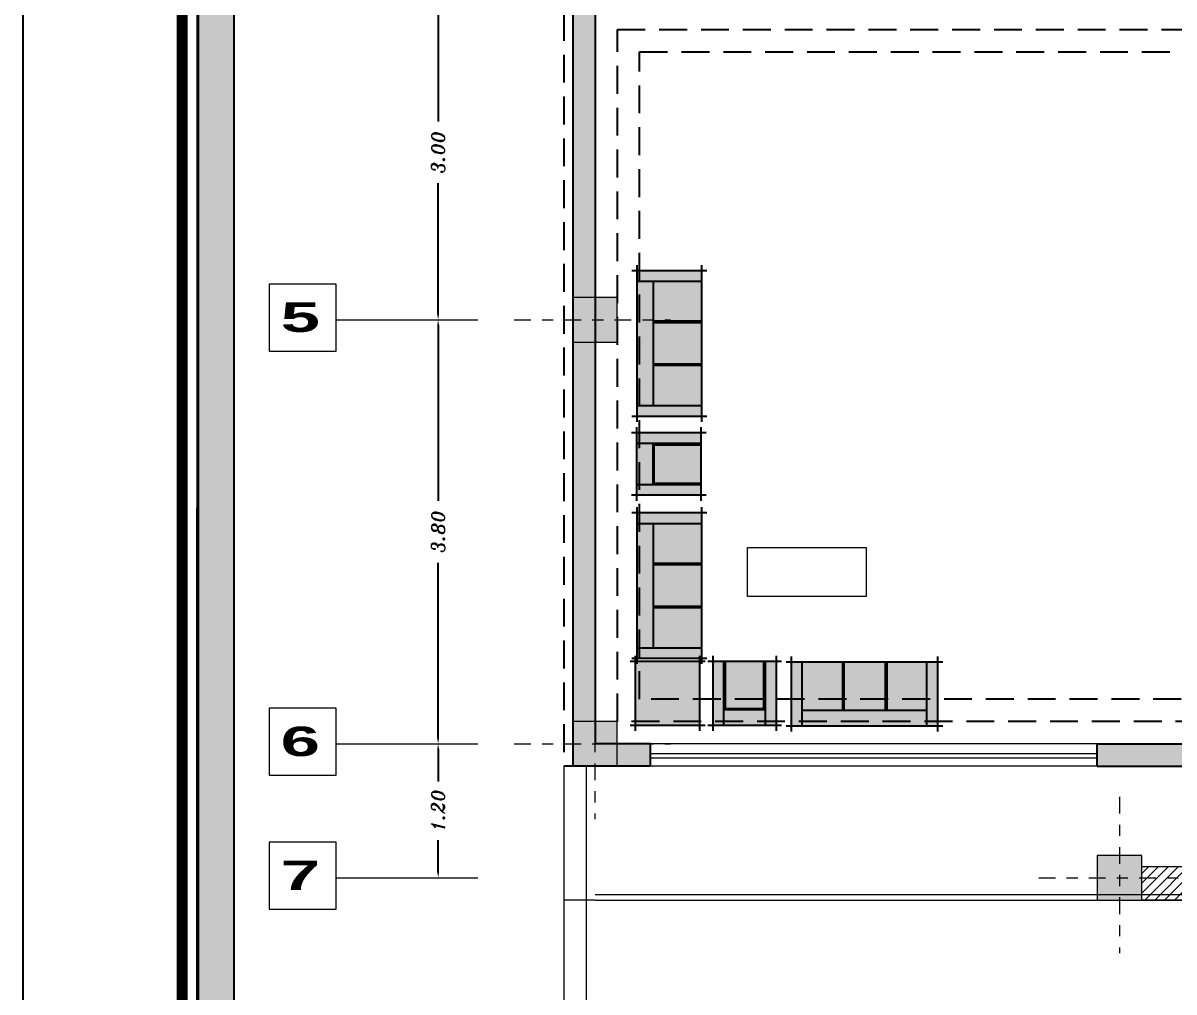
# Model space of a CAD drawing. Header units: inches. Extents: x 70 to 1974, y -315 to 363.
# Drawn here: x 100.28 to 110.59, y -232.47 to -223.78 of the extents above; entities that cross this region are included whole.
import ezdxf

# ---------------------------------------------------------------- set-up
doc = ezdxf.new("R2010")
doc.units = ezdxf.units.IN
doc.header["$MEASUREMENT"] = 0
doc.linetypes.add('DASHDOT', pattern=[1, 0.5, -0.25, 0, -0.25])
doc.linetypes.add('HIDDEN', pattern=[0.375, 0.25, -0.125])
for name, color, linetype, lineweight in [('3', 244, 'Continuous', 20), ('LAYER1', 8, 'Continuous', 9), ('WALL', 7, 'Continuous', 35)]:
    doc.layers.add(name, color=color, linetype=linetype, lineweight=lineweight)
for name, color, linetype in [('7', 7, 'Continuous'), ('fer', 8, 'Continuous'), ('HID', 5, 'HIDDEN'), ('MOBL', 251, 'Continuous')]:
    doc.layers.add(name, color=color, linetype=linetype)
doc.layers.add('AX', color=7, linetype='Continuous', lineweight=18, true_color=0xb7ad8f)
doc.styles.add('KH1', font='', dxfattribs={"width": 1.5})
doc.styles.add('STYLE3', font='italict.shx')
doc.styles.get('KH1').set_extended_font_data('Arial Black')
doc.dimstyles.new('mo', dxfattribs={"dimscale": 0.08, "dimtxt": 1.5, "dimasz": 0.6, "dimexe": 1, "dimexo": 1, "dimgap": 1, "dimtad": 0, "dimzin": 1, "dimdsep": 46, "dimtxsty": 'STYLE3', "dimcen": 2.5, "dimse1": 1, "dimse2": 1, "dimclrd": 1, "dimclre": 2, "dimclrt": 1, "dimadec": 0, "dimazin": 0, "dimtm": 1e-09, "dimtfac": 1, "dimtix": 1, "dimtmove": 0, "dimatfit": 1, "dimfxl": 0, "dimtolj": 1, "dimtzin": 0, "dimarcsym": 0})

# ---------------------------------------------------------------- blocks, each defined once
blk = doc.blocks.new('k1')
at = {"true_color": 0x636466}
h = blk.add_hatch(color=251, dxfattribs=at)
h.dxf.hatch_style = 1
h.paths.add_polyline_path([(-480.494, -162.334), (-480.494, -163.026), (-480.494, -198.947), (-480.18, -198.947), (-480.18, -162.334)])
blk.add_line((-480.178, -162.634), (-480.178, -198.949))
for points in [[(-452.366, -202.667), (-482.066, -202.667), (-482.066, -160.662), (-452.366, -160.662)], [(-482.066, -160.662), (-452.366, -160.662), (-452.366, -202.667), (-482.066, -202.667)]]:
    blk.add_lwpolyline(points, close=True)
blk.add_lwpolyline([(-480.178, -162.634), (-480.178, -198.949), (-480.495, -198.949), (-480.495, -162.319), (-480.178, -162.319)])
at = {"layer": '3', "const_width": 0.1}
for points in [[(-480.641, -192.137), (-480.641, -162.319)], [(-480.641, -198.946), (-480.641, -162.319)]]:
    blk.add_lwpolyline(points, dxfattribs=at)
at = {"layer": '7', "lineweight": 30}
blk.add_line((-480.506, -198.946), (-480.503, -162.319), dxfattribs=at)
blk = doc.blocks.new('s.botoni')
at = {"layer": 'AX'}
h = blk.add_hatch(color=256, dxfattribs=at)
h.paths.add_polyline_path([(19.473, 218.825), (19.473, 219.111), (19.758, 219.111), (19.758, 218.825)])
h.paths.add_polyline_path([(19.758, 218.711), (19.473, 218.711), (19.473, 218.825), (19.758, 218.825)])
h.paths.add_polyline_path([(19.473, 218.711), (19.359, 218.711), (19.359, 218.825), (19.473, 218.825)])
h.paths.add_polyline_path([(19.473, 218.825), (19.359, 218.825), (19.359, 219.111), (19.473, 219.111)])
at = {"layer": 'AX', "linetype": 'DASHDOT', "ltscale": 0.3}
for p, q in [((19.558, 219.636), (19.558, 218.236)), ((18.834, 218.911), (20.234, 218.911))]:
    blk.add_line(p, q, dxfattribs=at)
at = {"layer": 'AX', "linetype": 'Continuous'}
blk.add_lwpolyline([(19.359, 218.711), (19.758, 218.711), (19.758, 219.111), (19.359, 219.111), (19.359, 218.711)], dxfattribs=at)
blk = doc.blocks.new('s13')
at = {"layer": 'AX', "linetype": 'Continuous'}
h = blk.add_hatch(dxfattribs=at)
h.set_pattern_fill('ANSI31', color=256, scale=0.5)
h.paths.add_polyline_path([(120.209, -48.396), (118.409, -48.396), (118.409, -48.696), (120.209, -48.696)])
blk.add_lwpolyline([(120.209, -48.696), (118.409, -48.696), (118.409, -48.396), (120.209, -48.396)], close=True, dxfattribs=at)
for p in [(93.95, -262.406), (93.95, -266.207), (98.65, -267.407)]:
    blk.add_blockref('s.botoni', p, dxfattribs=at)
blk = doc.blocks.new('mz1')
at = {"layer": 'MOBL', "ltscale": 0.03}
for p, q in [((-4.65, 3.4), (2.35, 3.4)), ((-4.15, -3.1), (-4.15, 3.9)), ((1.85, 3.9), (1.85, -3.1)), ((2.35, -2.6), (-4.65, -2.6))]:
    blk.add_line(p, q, dxfattribs=at)
blk = doc.blocks.new('Gol miz')
at = {"layer": 'fer'}
h = blk.add_hatch(color=45, dxfattribs=at)
h.set_gradient(color1=(150, 137, 90), color2=(244, 242, 236), one_color=1, tint=0.94, name='INVCURVED')
h.paths.add_polyline_path([(0.576, -0.288), (0.576, 0.288), (0, 0.288), (0, -0.288)])
at = {"layer": 'MOBL', "xscale": -0.09599999999045394, "yscale": 0.09599999999045394, "zscale": 0.09599999999947614}
blk.add_blockref('mz1', (0.178, -0.038), dxfattribs=at)
blk = doc.blocks.new('Mobl 3')
at = {"layer": 'fer'}
h = blk.add_hatch(color=45, dxfattribs=at)
h.set_gradient(color1=(150, 137, 90), color2=(244, 242, 236), one_color=1, tint=0.94, name='INVCURVED')
h.paths.add_polyline_path([(0.096, 0.576), (0, 0.576), (0, 0), (0.096, 0)])
h.paths.add_polyline_path([(1.212, 0.576), (0.096, 0.576), (0.096, 0.432), (1.212, 0.432)])
h.paths.add_polyline_path([(1.308, 0), (1.308, 0.576), (1.212, 0.576), (1.212, 0)])
h = blk.add_hatch(color=49, dxfattribs=at)
h.dxf.hatch_style = 1
h.set_gradient(color1=(100, 62, 38), color2=(216, 176, 151), rotation=180, one_color=1, tint=0.72)
h.paths.add_polyline_path([(0.096, 0), (0.456, 0), (0.456, 0.432), (0.096, 0.432)])
h = blk.add_hatch(color=49, dxfattribs=at)
h.dxf.hatch_style = 1
h.set_gradient(color1=(100, 62, 38), color2=(216, 176, 151), rotation=180, one_color=1, tint=0.72)
h.paths.add_polyline_path([(0.468, 0), (0.84, 0), (0.84, 0.432), (0.468, 0.432)])
h = blk.add_hatch(color=49, dxfattribs=at)
h.dxf.hatch_style = 1
h.set_gradient(color1=(100, 62, 38), color2=(216, 176, 151), rotation=180, one_color=1, tint=0.72)
h.paths.add_polyline_path([(0.853, 0), (1.212, 0), (1.212, 0.432), (0.853, 0.432)])
at = {"layer": 'MOBL', "ltscale": 0.03}
for p, q in [((0, 0.624), (0, -0.048)), ((1.308, -0.048), (1.308, 0.624)), ((1.356, 0.576), (-0.048, 0.576)), ((0.096, 0.576), (0.096, 0)), ((1.212, 0.576), (1.212, 0)), ((0.096, 0.432), (1.212, 0.432)), ((0.456, 0), (0.456, 0.432)), ((0.468, 0), (0.468, 0.432)), ((0.84, 0), (0.84, 0.432)), ((0.853, 0), (0.853, 0.432)), ((-0.048, 0), (1.356, 0))]:
    blk.add_line(p, q, dxfattribs=at)
blk = doc.blocks.new('Mobl 1')
at = {"layer": 'fer'}
h = blk.add_hatch(color=45, dxfattribs=at)
h.set_gradient(color1=(150, 137, 90), color2=(244, 242, 236), rotation=180, one_color=1, tint=0.94)
h.paths.add_polyline_path([(0.144, 0.186), (0, 0.186), (0, -0.186), (0.144, -0.186)])
h.paths.add_polyline_path([(0.576, -0.282), (0.576, -0.186), (0, -0.186), (0, -0.282)])
h.paths.add_polyline_path([(0.576, 0.186), (0.576, 0.282), (0, 0.282), (0, 0.186)])
at = {"layer": 'fer', "true_color": 0x787064}
blk.add_hatch(color=8, dxfattribs=at).paths.add_polyline_path([(0.576, -0.186), (0.576, -0.171), (0.153, -0.171), (0.153, 0.173), (0.576, 0.173), (0.576, 0.186), (0.144, 0.186), (0.144, -0.186)])
at = {"layer": 'fer'}
h = blk.add_hatch(color=49, dxfattribs=at)
h.dxf.hatch_style = 1
h.set_gradient(color1=(100, 62, 38), color2=(216, 176, 151), one_color=1, tint=0.72)
h.paths.add_polyline_path([(0.153, 0.173), (0.153, -0.171), (0.576, -0.171), (0.576, 0.173)])
at = {"layer": 'MOBL', "linetype": 'ByBlock'}
for p, q in [((0, 0.33), (0, -0.33)), ((0.576, -0.33), (0.576, 0.33)), ((0.624, 0.282), (-0.048, 0.282)), ((0, 0.186), (0.576, 0.186)), ((0.144, -0.186), (0.144, 0.186)), ((0.153, -0.171), (0.153, 0.173)), ((0.153, 0.173), (0.576, 0.173)), ((0, -0.186), (0.576, -0.186)), ((0.153, -0.171), (0.576, -0.171)), ((-0.048, -0.282), (0.624, -0.282))]:
    blk.add_line(p, q, dxfattribs=at)
blk = doc.blocks.new('*D352')
at = {"color": 1, "lineweight": -2, "transparency": 16777216}
for p, q in [((173.303, -176.877), (173.303, -178.052)), ((173.303, -179.781), (173.303, -178.606))]:
    blk.add_line(p, q, dxfattribs=at)
at = {"color": 1, "transparency": 16777216}
for points in [[(173.295, -176.877), (173.311, -176.877), (173.303, -176.829)], [(173.295, -179.781), (173.311, -179.781), (173.303, -179.829)]]:
    blk.add_solid(points, dxfattribs=at)
at = {"layer": 'Defpoints', "color": 0, "transparency": 16777216}
for p in [(173.303, -176.829), (173.303, -179.829), (173.303, -179.829)]:
    blk.add_point(p, dxfattribs=at)
at = {"color": 1, "transparency": 16777216, "insert": (173.303, -178.329), "char_height": 0.12, "attachment_point": 5, "rotation": 90, "style": 'STYLE3'}
blk.add_mtext('\\A1;3.00', dxfattribs=at)
blk = doc.blocks.new('*D353')
at = {"color": 1, "lineweight": -2, "transparency": 16777216}
for p, q in [((173.303, -179.877), (173.303, -181.452)), ((173.303, -183.581), (173.303, -182.006))]:
    blk.add_line(p, q, dxfattribs=at)
at = {"color": 1, "transparency": 16777216}
for points in [[(173.295, -179.877), (173.311, -179.877), (173.303, -179.829)], [(173.295, -183.581), (173.311, -183.581), (173.303, -183.629)]]:
    blk.add_solid(points, dxfattribs=at)
at = {"layer": 'Defpoints', "color": 0, "transparency": 16777216}
for p in [(173.303, -179.829), (173.303, -183.629), (173.303, -183.629)]:
    blk.add_point(p, dxfattribs=at)
at = {"color": 1, "transparency": 16777216, "insert": (173.303, -181.729), "char_height": 0.12, "attachment_point": 5, "rotation": 90, "style": 'STYLE3'}
blk.add_mtext('\\A1;3.80', dxfattribs=at)
blk = doc.blocks.new('*D354')
at = {"color": 1, "lineweight": -2, "transparency": 16777216}
for p, q in [((173.303, -183.677), (173.303, -183.966)), ((173.303, -184.781), (173.303, -184.492))]:
    blk.add_line(p, q, dxfattribs=at)
at = {"color": 1, "transparency": 16777216}
for points in [[(173.295, -183.677), (173.311, -183.677), (173.303, -183.629)], [(173.295, -184.781), (173.311, -184.781), (173.303, -184.829)]]:
    blk.add_solid(points, dxfattribs=at)
at = {"layer": 'Defpoints', "color": 0, "transparency": 16777216}
for p in [(173.303, -183.629), (173.303, -184.829), (173.303, -184.829)]:
    blk.add_point(p, dxfattribs=at)
at = {"color": 1, "transparency": 16777216, "insert": (173.303, -184.229), "char_height": 0.12, "attachment_point": 5, "rotation": 90, "style": 'STYLE3'}
blk.add_mtext('\\A1;1.20', dxfattribs=at)
blk = doc.blocks.new('S33')
at = {"layer": 'AX', "color": 23, "linetype": 'ByBlock', "true_color": 0xbf8b78}
for p, q in [((172.39, -179.829), (173.658, -179.829)), ((172.39, -183.629), (173.658, -183.629)), ((172.39, -184.829), (173.658, -184.829))]:
    blk.add_line(p, q, dxfattribs=at)
for points in [[(172.39, -180.111), (172.39, -179.511), (171.79, -179.511), (171.79, -180.111)], [(172.39, -183.911), (172.39, -183.311), (171.79, -183.311), (171.79, -183.911)], [(172.39, -185.111), (172.39, -184.511), (171.79, -184.511), (171.79, -185.111)]]:
    blk.add_lwpolyline(points, close=True, dxfattribs=at)
at = {"layer": 'AX', "color": 23, "linetype": 'ByBlock', "true_color": 0xbf8b78, "style": 'KH1', "width": 1.5}
for s, p in [('5', (171.892, -179.938)), ('6', (171.892, -183.739)), ('7', (171.892, -184.939))]:
    blk.add_text(s, height=0.264, dxfattribs=at).set_placement(p)
for base, p1, p2, picture, middle in [((173.303, -179.829), (173.303, -176.829), (173.303, -179.829), '*D352', (173.303, -178.329)), ((173.303, -183.629), (173.303, -179.829), (173.303, -183.629), '*D353', (173.303, -181.729)), ((173.303, -184.829), (173.303, -183.629), (173.303, -184.829), '*D354', (173.303, -184.229))]:
    dim = blk.add_linear_dim(base=base, p1=p1, p2=p2, angle=90, dimstyle='mo', override={"dimtmove": 1})
    dim.commit()
    dim.dimension.update_dxf_attribs({"geometry": picture, "text_midpoint": middle})

msp = doc.modelspace()

# ---------------------------------------------------------------- hatches: boundary and pattern name
h = msp.add_hatch(color=156)
h.dxf.hatch_style = 1
h.paths.add_polyline_path([(124.64411, -220.44326), (122.44379, -220.44326), (122.44379, -221.14326), (122.51764, -221.14326), (122.54379, -221.14326), (122.54379, -220.54326), (124.64411, -220.54326)], flags=17)
h.paths.add_polyline_path([(115.14307, -223.54294), (114.54379, -223.54294), (114.54379, -223.64294), (115.14307, -223.64294)], flags=17)
h.paths.add_polyline_path([(125.04379, -215.44326), (120.12379, -215.44326), (120.12379, -215.64326), (120.12379, -216.94326), (113.74379, -216.94326), (113.74379, -217.14326), (113.74379, -221.14326), (113.14148, -221.14326), (113.14148, -221.74326), (110.84379, -221.74326), (110.84379, -221.14326), (110.74379, -221.14326), (110.74379, -221.84326), (113.64379, -221.84326), (113.64379, -223.54294), (110.84379, -223.54294), (110.84379, -222.64326), (110.74379, -222.64326), (110.74379, -223.64294), (113.74379, -223.64294), (113.74379, -221.84326), (115.34379, -221.84326), (115.34379, -223.44326), (117.44379, -223.44326), (117.44379, -221.64326), (116.94379, -221.64326), (116.94379, -221.84326), (117.24379, -221.84326), (117.24379, -223.24326), (115.54379, -223.24326), (115.54379, -221.84326), (115.84379, -221.84326), (115.84379, -221.64326), (115.34379, -221.64326), (113.94379, -221.64326), (113.94379, -217.14326), (117.24379, -217.14326), (117.24379, -220.04326), (118.94379, -220.04326), (118.94379, -223.64294), (119.04876, -223.64293), (121.24379, -223.64295), (121.24379, -222.84326), (121.14379, -222.84326), (121.14379, -223.54295), (119.14379, -223.54295), (119.14379, -222.04326), (121.24379, -222.04326), (121.24379, -221.94326), (119.14379, -221.94326), (119.14379, -219.94326), (121.14379, -219.94326), (121.14379, -221.14326), (121.24379, -221.14326), (121.24379, -219.84326), (117.44379, -219.84326), (117.44379, -217.14326), (120.17379, -217.14326), (120.17379, -217.54326), (121.14379, -217.54326), (121.14379, -219.04326), (121.24379, -219.04326), (121.24379, -217.54326), (121.64379, -217.54326), (121.64379, -217.44326), (120.27379, -217.44326), (120.27379, -215.64326), (124.84379, -215.64326), (124.84379, -217.44326), (122.44379, -217.44326), (122.44379, -218.14326), (122.54379, -218.14326), (122.54379, -217.54326), (124.84379, -217.54326), (124.84379, -218.94326), (122.44379, -218.94326), (122.44379, -219.64326), (122.54379, -219.64326), (122.54379, -219.04326), (124.84379, -219.04326), (124.84379, -221.94326), (122.44379, -221.94326), (122.44379, -222.04326), (124.84379, -222.04326), (124.84379, -223.54295), (122.54379, -223.54295), (122.54379, -222.84326), (122.44379, -222.84326), (122.44379, -223.64295), (124.84379, -223.64295), (124.84379, -226.74294), (122.47379, -226.74294), (122.47379, -224.44295), (122.37379, -224.44295), (122.37379, -226.74294), (120.49164, -226.74294), (120.49164, -226.47501), (119.97057, -226.47501), (119.97057, -226.84294), (119.14379, -226.84294), (119.14379, -224.94294), (121.57379, -224.94294), (121.57379, -224.84294), (119.14379, -224.84294), (118.94379, -224.84294), (118.94379, -226.84294), (118.27057, -226.84294), (118.27057, -229.04325), (119.17057, -229.04325), (119.17057, -228.94325), (118.47057, -228.94325), (118.47057, -226.94294), (119.97057, -226.94294), (119.97057, -229.04325), (120.07057, -229.04325), (120.07057, -227.31088), (120.49164, -227.31088), (120.49164, -226.94294), (124.84379, -226.94294), (124.84379, -230.44326), (125.04379, -230.44326)])
h.paths.add_polyline_path([(113.79495, -221.24326), (113.79495, -221.74326), (113.64148, -221.74326), (113.64148, -221.24326)], flags=16)
h.paths.add_polyline_path([(113.54148, -221.24326), (113.54148, -221.74326), (113.24148, -221.74326), (113.24148, -221.24326)], flags=16)
h.paths.add_polyline_path([(120.39164, -226.57501), (120.39164, -226.84294), (120.07057, -226.84294), (120.07057, -226.57501)], flags=16)
h.paths.add_polyline_path([(120.07057, -226.94294), (120.07057, -226.94294), (120.07057, -227.21088)], flags=16)
h.paths.add_polyline_path([(120.39164, -226.94294), (120.39164, -227.21088), (120.07057, -227.21088), (120.07057, -226.94294)], flags=16)
h.paths.add_polyline_path([(121.64379, -230.24326), (118.27057, -230.24326), (118.27057, -230.44326), (121.64379, -230.44326)], flags=17)
h.paths.add_polyline_path([(117.29605, -230.24326), (117.09605, -230.24326), (117.09605, -230.44326), (117.29605, -230.44326)], flags=17)
h.paths.add_polyline_path([(115.89606, -224.84294), (113.65605, -224.84294), (113.65605, -225.54294), (113.75605, -225.54294), (113.75605, -224.94294), (115.69606, -224.94294), (115.69605, -230.24326), (114.77605, -230.24326), (114.77605, -230.44326), (115.89605, -230.44326), (115.89604, -230.34726)], flags=17)
h.paths.add_polyline_path([(113.57605, -230.24326), (112.65605, -230.24326), (112.65605, -224.84294), (112.55605, -224.84294), (112.55605, -230.24326), (109.90411, -230.24326), (109.90411, -230.44326), (113.57605, -230.44326)])
h.paths.add_polyline_path([(112.44379, -216.94326), (110.74379, -216.94326), (110.74379, -217.14326), (110.74379, -220.14326), (110.84379, -220.14326), (110.84379, -217.14326), (112.44379, -217.14326)])
h.paths.add_polyline_path([(105.40379, -215.64326), (106.90275, -215.64326), (106.90275, -217.54326), (107.00275, -217.54326), (107.00275, -215.64326), (112.14379, -215.64326), (112.14379, -215.44326), (105.20379, -215.44326), (105.20379, -230.44326), (105.40379, -230.44326), (105.89854, -230.44326), (105.89854, -230.24326), (105.40379, -230.24326), (105.40379, -220.14326), (107.08313, -220.14326), (107.08313, -220.64326), (107.88313, -220.64326), (107.88313, -220.14326), (109.74379, -220.14326), (109.74379, -220.04326), (105.40379, -220.04326), (105.40379, -217.94326), (106.10275, -217.94326), (106.10275, -217.44326), (105.40379, -217.44326)])
h.paths.add_polyline_path([(105.40379, -217.54326), (106.00275, -217.54326), (106.00275, -217.84326), (105.40379, -217.84326)], flags=16)
h.paths.add_polyline_path([(107.18313, -220.14326), (107.43313, -220.14326), (107.43313, -220.54326), (107.18313, -220.54326)], flags=16)
h.paths.add_polyline_path([(107.53313, -220.14326), (107.78313, -220.14326), (107.78313, -220.54326), (107.53313, -220.54326)], flags=16)

# ---------------------------------------------------------------- linework, layer by layer
for p, q in [((105.20379, -215.44326), (105.20379, -230.44326)), ((105.40379, -220.14326), (105.40379, -230.24326)), ((105.89854, -230.24326), (105.40379, -230.24326)), ((105.89854, -230.24326), (105.89854, -230.44326)), ((109.90411, -230.24326), (112.55605, -230.24326)), ((109.90411, -230.44326), (109.90411, -230.24326)), ((105.40379, -230.44326), (105.12379, -230.44326)), ((105.89854, -230.44326), (105.40379, -230.44326)), ((109.90411, -230.44326), (113.57605, -230.44326))]:
    msp.add_line(p, q)
at = {"layer": 'HID', "color": 8}
msp.add_line((105.12379, -215.44326), (105.12379, -230.44326), dxfattribs=at)
for points in [[(105.60379, -223.84294), (112.35605, -223.84294), (112.35605, -230.04326), (105.60379, -230.04326)], [(105.80379, -224.04294), (112.15605, -224.04294), (112.15605, -229.84326), (105.80379, -229.84326)]]:
    msp.add_lwpolyline(points, close=True, dxfattribs=at)
at = {"layer": 'LAYER1', "color": 156}
for p, q in [((109.90411, -230.24326), (105.89854, -230.24326)), ((109.90411, -230.33393), (105.89854, -230.33393)), ((109.90411, -230.37142), (105.89854, -230.37142)), ((109.90411, -230.44326), (105.89854, -230.44326))]:
    msp.add_line(p, q, dxfattribs=at)
at = {"layer": 'LAYER1', "linetype": 'ByBlock'}
for p, q in [((105.12379, -230.44326), (105.12379, -240.44326)), ((105.32379, -230.44326), (105.32379, -238.84326)), ((105.40379, -231.64326), (105.12379, -231.64326))]:
    msp.add_line(p, q, dxfattribs=at)
msp.add_lwpolyline([(107.83226, -228.92355), (106.77119, -228.92355), (106.77119, -228.48487), (107.83226, -228.48487)], close=True, dxfattribs=at)
for points in [[(105.40379, -231.59326), (112.55379, -231.59326), (112.55379, -233.59326), (116.04307, -233.59326)], [(105.40379, -231.64326), (112.50379, -231.64326), (112.50379, -233.64326), (112.50379, -233.64326), (112.50379, -233.64326), (116.04307, -233.64326)]]:
    msp.add_lwpolyline(points, dxfattribs=at)

# ---------------------------------------------------------------- block references
for name, p in [('k1', (582.34491, -49.27875)), ('S33', (-69.3048, -46.6143)), ('s13', (-8.10495, -182.94767))]:
    msp.add_blockref(name, p)
at = {"layer": 'WALL', "lineweight": 20}
for name, p, xscale, yscale, zscale, rotation in [('Mobl 3', (106.35781, -226.0015), -0.9997022396657801, 0.999702239665782, 0.999702239665782, 89.99999697631445), ('Mobl 1', (105.77727, -227.73463), -0.9997022396415337, 0.9997022396415356, 0.9997022396415356, 179.9999969763145), ('Mobl 3', (106.35781, -228.17191), -0.9997022396657802, 0.9997022396657821, 0.9997022396657821, 89.99999697631445), ('Gol miz', (106.05382, -229.50279), -0.99970223966578, 0.9997022396657819, 0.9997022396657819, 89.99999697631445), ('Mobl 1', (106.7449, -230.07861), -0.999702239641534, 0.9997022396415359, 0.9997022396415359, 269.9999969763144), ('Mobl 3', (107.16513, -229.5087), -0.9997022396657794, 0.9997022396657813, 0.9997022396657813, 179.9999969763144)]:
    msp.add_blockref(name, p, dxfattribs=dict(at, xscale=xscale, yscale=yscale, zscale=zscale, rotation=rotation))

doc.saveas('drawing.dxf')
